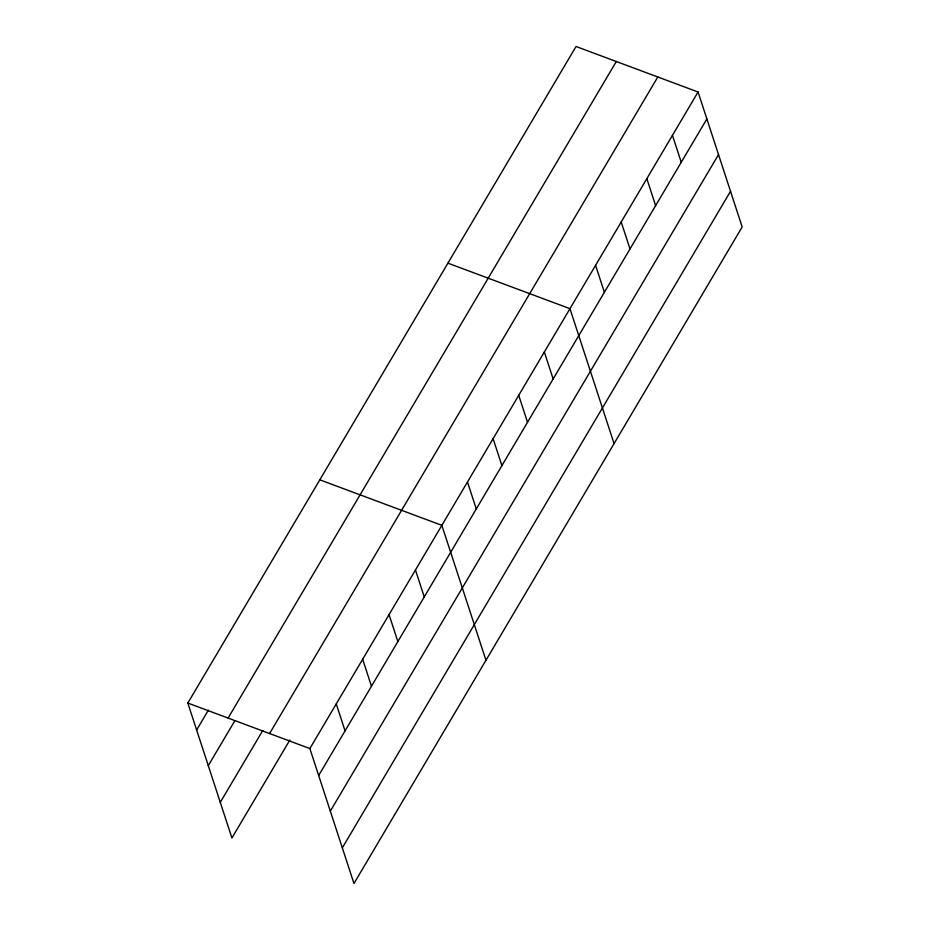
<?xml version="1.0" encoding="UTF-8"?>
<svg xmlns="http://www.w3.org/2000/svg" width="930" height="930" viewBox="0 0 930 930"><rect width="100%" height="100%" fill="white"/><g stroke="black" fill="none" stroke-linecap="round" stroke-linejoin="round"><path stroke-width="1.4" d="M289.858 740.024L231.93 838L187.825 703.057L576.03 46.5L698.07 92L742.175 226.943L353.97 883.5L309.864 748.557L698.07 92M196.637 730.004L208.367 710.16M228.106 718.076L616.299 61.52M208.285 765.646L234.686 720.994M220.282 802.358L262.818 730.434M269.595 733.549L657.801 76.992M318.676 775.504L706.87 118.947M330.324 811.146L718.518 154.589M342.321 847.858L730.527 191.301M447.923 263.167L569.962 308.667L614.067 443.61M319.815 479.822L441.855 525.334L485.96 660.265M187.825 703.057L309.864 748.557M672.448 135.338L681.248 162.285M646.827 178.665L655.627 205.623M621.205 222.003L630.005 248.949M595.584 265.341L604.384 292.287M544.341 352.005L553.152 378.952M518.719 395.331L527.531 422.278M493.098 438.669L501.909 465.616M467.476 481.996L476.288 508.943M415.454 569.974L424.266 596.921M389.054 614.625L397.866 641.572M362.665 659.265L371.465 686.212M336.265 703.917L345.065 730.864"/></g></svg>
